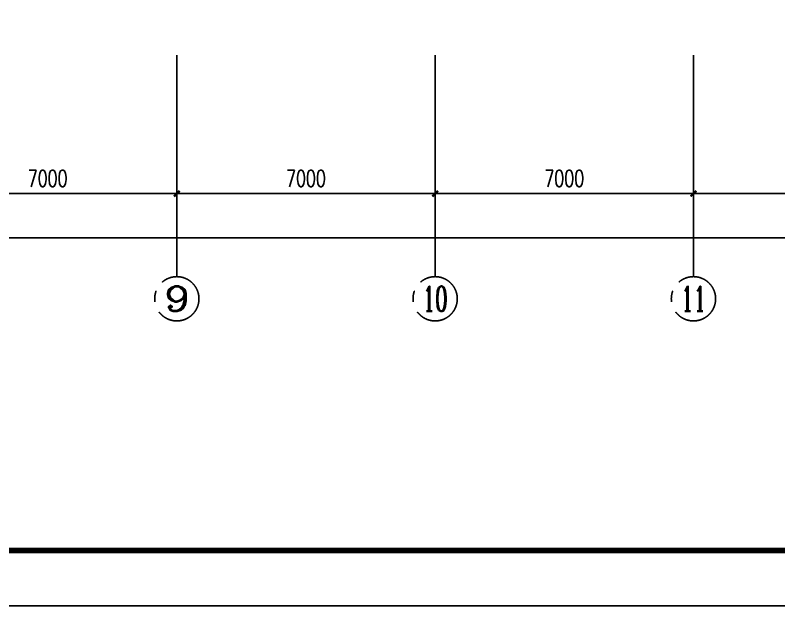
# Model space of a CAD drawing. Extents: x 1241380 to 1952554, y 1012187 to 1766051.
# Drawn here: x 1593888 to 1614576, y 1012187 to 1028193 of the extents above; entities that cross this region are included whole.
import ezdxf
from ezdxf.enums import TextEntityAlignment as Align

# ---------------------------------------------------------------- set-up
doc = ezdxf.new("R2010")
doc.units = 0
doc.linetypes.add('CENTER', pattern=[2, 1.25, -0.25, 0.25, -0.25])
for name, color, linetype in [('1-建筑底图', 8, 'Continuous'), ('AXIS', 251, 'CENTER'), ('AXIS_TEXT', 7, 'Continuous'), ('BTTK', 7, 'Continuous'), ('PUB_TITLE', 7, 'Continuous'), ('WALL', 2, 'Continuous')]:
    doc.layers.add(name, color=color, linetype=linetype)
doc.styles.add('_TCH_AXIS', font='COMPLEX', dxfattribs={"bigfont": 'GBCBIG'})
doc.styles.add('_TCH_DIM_T3', font='SIMPLEX', dxfattribs={"width": 0.705882, "bigfont": 'GBCBIG'})
doc.styles.add('COMPLEX', font='COMPLEX')
doc.styles.add('HZ(TK)', font='geniso.shx', dxfattribs={"width": 0.9, "bigfont": 'hztxt.shx'})
doc.styles.get("Standard").update_dxf_attribs({"font": 'gbeitc.shx', "bigfont": 'gbcbig.shx'})
doc.linetypes.add('JIEDI', pattern='A,1.25,-0.25,0.25,-0.25,0.625,["/",Standard,S=0.6,R=0,X=0,Y=-0.3],0.625,-0.25,0.25,-0.25', length=4)
doc.dimstyles.new('_TCH_ARCH&&150', dxfattribs={"dimtxt": 446.25, "dimasz": 150, "dimexe": 375, "dimexo": 450, "dimgap": 189.375, "dimtad": 1, "dimdec": 0, "dimzin": 0, "dimdsep": 46, "dimtxsty": '_TCH_DIM_T3', "dimblk": 'ARCHTICK', "dimcen": 0.09, "dimclrt": 7, "dimazin": 2, "dimtfac": 1, "dimtdec": 0, "dimtix": 1, "dimtmove": 2, "dimatfit": 3, "dimfxl": 1, "dimtolj": 1, "dimtzin": 0, "dimarcsym": 0})

# ---------------------------------------------------------------- blocks, each defined once
blk = doc.blocks.new('_AXISO')
blk.add_circle((0, 0), 0.5)
at = {"layer": 'AXIS_TEXT', "style": 'COMPLEX', "width": 1.041667}
blk.add_attdef('A', text='', height=0.56, dxfattribs=at).set_placement((-0.25, -0.28), (0.25, -0.28), align=Align.FIT)
blk = doc.blocks.new('_ArchTick')
at = {"color": 0, "linetype": 'ByBlock', "const_width": 0.4}
blk.add_lwpolyline([(-0.5, -0.5), (0.5, 0.5)], dxfattribs=at)
blk = doc.blocks.new('*D59')
at = {"layer": 'AXIS', "color": 0, "lineweight": -2, "transparency": 16777216}
for p, q in [((926858, 771137), (926858, 766262)), ((1041608, 771137), (1041608, 766262)), ((926858, 766637), (1041608, 766637))]:
    blk.add_line(p, q, dxfattribs=at)
at = {"layer": 'Defpoints', "color": 0}
for p in [(926858, 771587), (1041608, 771587), (1041608, 766637)]:
    blk.add_point(p, dxfattribs=at)
at = {"layer": 'AXIS', "color": 0, "lineweight": -2, "transparency": 16777216, "xscale": 150, "yscale": 150, "zscale": 150, "rotation": 180}
blk.add_blockref('_ArchTick', (926858, 766637), dxfattribs=at)
at = {"layer": 'AXIS', "color": 0, "lineweight": -2, "transparency": 16777216, "xscale": 150, "yscale": 150, "zscale": 150}
blk.add_blockref('_ArchTick', (1041608, 766637), dxfattribs=at)
at = {"layer": 'AXIS', "color": 7, "transparency": 16777216, "insert": (984233, 767049), "char_height": 446.2, "attachment_point": 5, "style": '_TCH_DIM_T3'}
blk.add_mtext('\\A1;114750', dxfattribs=at)
blk = doc.blocks.new('*D64')
at = {"layer": 'AXIS', "color": 0, "lineweight": -2, "transparency": 16777216}
for p, q in [((947258, 771137), (947258, 767462)), ((954258, 771137), (954258, 767462)), ((947258, 767837), (954258, 767837))]:
    blk.add_line(p, q, dxfattribs=at)
at = {"layer": 'Defpoints', "color": 0}
for p in [(947258, 771587), (954258, 771587), (954258, 767837)]:
    blk.add_point(p, dxfattribs=at)
at = {"layer": 'AXIS', "color": 0, "lineweight": -2, "transparency": 16777216, "xscale": 150, "yscale": 150, "zscale": 150, "rotation": 180}
blk.add_blockref('_ArchTick', (947258, 767837), dxfattribs=at)
at = {"layer": 'AXIS', "color": 0, "lineweight": -2, "transparency": 16777216, "xscale": 150, "yscale": 150, "zscale": 150}
blk.add_blockref('_ArchTick', (954258, 767837), dxfattribs=at)
at = {"layer": 'AXIS', "color": 7, "transparency": 16777216, "insert": (950758, 768249), "char_height": 446.2, "attachment_point": 5, "style": '_TCH_DIM_T3'}
blk.add_mtext('\\A1;7000', dxfattribs=at)
blk = doc.blocks.new('*D31')
at = {"layer": 'AXIS', "color": 0, "lineweight": -2, "transparency": 16777216}
for p, q in [((954258, 771137), (954258, 767462)), ((961258, 771137), (961258, 767462)), ((954258, 767837), (961258, 767837))]:
    blk.add_line(p, q, dxfattribs=at)
at = {"layer": 'Defpoints', "color": 0}
for p in [(954258, 771587), (961258, 771587), (961258, 767837)]:
    blk.add_point(p, dxfattribs=at)
at = {"layer": 'AXIS', "color": 0, "lineweight": -2, "transparency": 16777216, "xscale": 150, "yscale": 150, "zscale": 150, "rotation": 180}
blk.add_blockref('_ArchTick', (954258, 767837), dxfattribs=at)
at = {"layer": 'AXIS', "color": 0, "lineweight": -2, "transparency": 16777216, "xscale": 150, "yscale": 150, "zscale": 150}
blk.add_blockref('_ArchTick', (961258, 767837), dxfattribs=at)
at = {"layer": 'AXIS', "color": 7, "transparency": 16777216, "insert": (957758, 768249), "char_height": 446.2, "attachment_point": 5, "style": '_TCH_DIM_T3'}
blk.add_mtext('\\A1;7000', dxfattribs=at)
blk = doc.blocks.new('*D32')
at = {"layer": 'AXIS', "color": 0, "lineweight": -2, "transparency": 16777216}
for p, q in [((961258, 771137), (961258, 767462)), ((968258, 771137), (968258, 767462)), ((961258, 767837), (968258, 767837))]:
    blk.add_line(p, q, dxfattribs=at)
at = {"layer": 'Defpoints', "color": 0}
for p in [(961258, 771587), (968258, 771587), (968258, 767837)]:
    blk.add_point(p, dxfattribs=at)
at = {"layer": 'AXIS', "color": 0, "lineweight": -2, "transparency": 16777216, "xscale": 150, "yscale": 150, "zscale": 150, "rotation": 180}
blk.add_blockref('_ArchTick', (961258, 767837), dxfattribs=at)
at = {"layer": 'AXIS', "color": 0, "lineweight": -2, "transparency": 16777216, "xscale": 150, "yscale": 150, "zscale": 150}
blk.add_blockref('_ArchTick', (968258, 767837), dxfattribs=at)
at = {"layer": 'AXIS', "color": 7, "transparency": 16777216, "insert": (964758, 768249), "char_height": 446.2, "attachment_point": 5, "style": '_TCH_DIM_T3'}
blk.add_mtext('\\A1;7000', dxfattribs=at)
blk = doc.blocks.new('*D33')
at = {"layer": 'AXIS', "color": 0, "lineweight": -2, "transparency": 16777216}
for p, q in [((968258, 771137), (968258, 767462)), ((975058, 771137), (975058, 767462)), ((968258, 767837), (975058, 767837))]:
    blk.add_line(p, q, dxfattribs=at)
at = {"layer": 'Defpoints', "color": 0}
for p in [(968258, 771587), (975058, 771587), (975058, 767837)]:
    blk.add_point(p, dxfattribs=at)
at = {"layer": 'AXIS', "color": 0, "lineweight": -2, "transparency": 16777216, "xscale": 150, "yscale": 150, "zscale": 150, "rotation": 180}
blk.add_blockref('_ArchTick', (968258, 767837), dxfattribs=at)
at = {"layer": 'AXIS', "color": 0, "lineweight": -2, "transparency": 16777216, "xscale": 150, "yscale": 150, "zscale": 150}
blk.add_blockref('_ArchTick', (975058, 767837), dxfattribs=at)
at = {"layer": 'AXIS', "color": 7, "transparency": 16777216, "insert": (971658, 768249), "char_height": 446.2, "attachment_point": 5, "style": '_TCH_DIM_T3'}
blk.add_mtext('\\A1;6800', dxfattribs=at)
blk = doc.blocks.new('vhtemplate_2020年新竖式图框_A0')
at = {"layer": 'PUB_TITLE', "color": 7}
blk.add_lwpolyline([(0, 0), (1189, 0), (1189, 841), (0, 841)], close=True, dxfattribs=at)
at = {"layer": 'PUB_TITLE', "const_width": 1}
blk.add_lwpolyline([(25, 10), (1179, 10), (1179, 831), (25, 831)], close=True, dxfattribs=at)
at = {"layer": 'BTTK', "color": 4, "style": 'HZ(TK)', "width": 0.9}
for tag, p in [('合作单位', (1144, 743.5)), ('建设单位', (1144, 209.5)), ('工程名称', (1144, 176.5)), ('子项名称', (1154, 160)), ('图纸名称', (1144, 141))]:
    blk.add_attdef(tag, text='', height=3.5, dxfattribs=at).set_placement(p, align=Align.MIDDLE_CENTER)
for tag, p in [('注册证书号', (1156.5, 309.01)), ('注册印章号', (1156.5, 301.01)), ('设计号', (1154, 193)), ('图别', (1137.75, 34)), ('图号', (1170.25, 34)), ('版本号', (1137.75, 26)), ('日期', (1170.25, 26))]:
    blk.add_attdef(tag, text='', height=3.5, dxfattribs=at).set_placement(p, align=Align.MIDDLE)
blk = doc.blocks.new('ERT')
at = {"layer": 'AXIS'}
for p, q in [((954258.2, 771586.5), (954258.2, 765586.5)), ((961258.2, 771586.5), (961258.2, 765586.5)), ((968258.2, 771586.5), (968258.2, 765586.5))]:
    blk.add_line(p, q, dxfattribs=at)
ref = blk.add_blockref('_AXISO', (954258.2, 764986.5), dxfattribs=dict(at, xscale=1200, yscale=1200, zscale=1200))
ref.add_attrib('A', '9', dxfattribs={"layer": 'AXIS_TEXT', "height": 678.8, "style": '_TCH_AXIS', "width": 1.5}).set_placement((953918.8, 764647.1), (954597.6, 764647.1), align=Align.FIT)
ref = blk.add_blockref('_AXISO', (961258.2, 764986.5), dxfattribs=dict(at, xscale=1200, yscale=1200, zscale=1200))
ref.add_attrib('A', '10', dxfattribs={"layer": 'AXIS_TEXT', "height": 678.82, "style": '_TCH_AXIS', "width": 0.724138}).set_placement((960918.8, 764647.1), (961597.6, 764647.1), align=Align.FIT)
ref = blk.add_blockref('_AXISO', (968258.2, 764986.5), dxfattribs=dict(at, xscale=1200, yscale=1200, zscale=1200))
ref.add_attrib('A', '11', dxfattribs={"layer": 'AXIS_TEXT', "height": 678.82, "style": '_TCH_AXIS', "width": 0.875}).set_placement((967918.8, 764647.1), (968597.6, 764647.1), align=Align.FIT)
for p1, p2, distance, picture, middle in [((926858.2, 771586.5), (1041608.2, 771586.5), -4950, '*D59', (984233.2, 767049)), ((947258.2, 771586.5), (954258.2, 771586.5), -3750, '*D64', (950758.2, 768249)), ((954258.2, 771586.5), (961258.2, 771586.5), -3750, '*D31', (957758.2, 768249)), ((961258.2, 771586.5), (968258.2, 771586.5), -3750, '*D32', (964758.2, 768249)), ((968258.2, 771586.5), (975058.2, 771586.5), -3750, '*D33', (971658.2, 768249))]:
    dim = blk.add_aligned_dim(p1=p1, p2=p2, distance=distance, dimstyle='_TCH_ARCH&&150', dxfattribs=at)
    dim.commit()
    dim.dimension.update_dxf_attribs({"geometry": picture, "text_midpoint": middle})
blk = doc.blocks.new('1-二层建筑底图')
at = {"layer": '1-建筑底图'}
blk.add_blockref('ERT', (644007, 300729), dxfattribs=at)

msp = doc.modelspace()

# ---------------------------------------------------------------- block references
at = {"layer": '1-建筑底图', "linetype": 'JIEDI'}
msp.add_blockref('1-二层建筑底图', (0, -45207.9), dxfattribs=at)
at = {"layer": 'WALL', "xscale": 150, "yscale": 150, "zscale": 150}
msp.add_blockref('vhtemplate_2020年新竖式图框_A0', (1546439.2, 1012186.9), dxfattribs=at)

doc.saveas('drawing.dxf')
